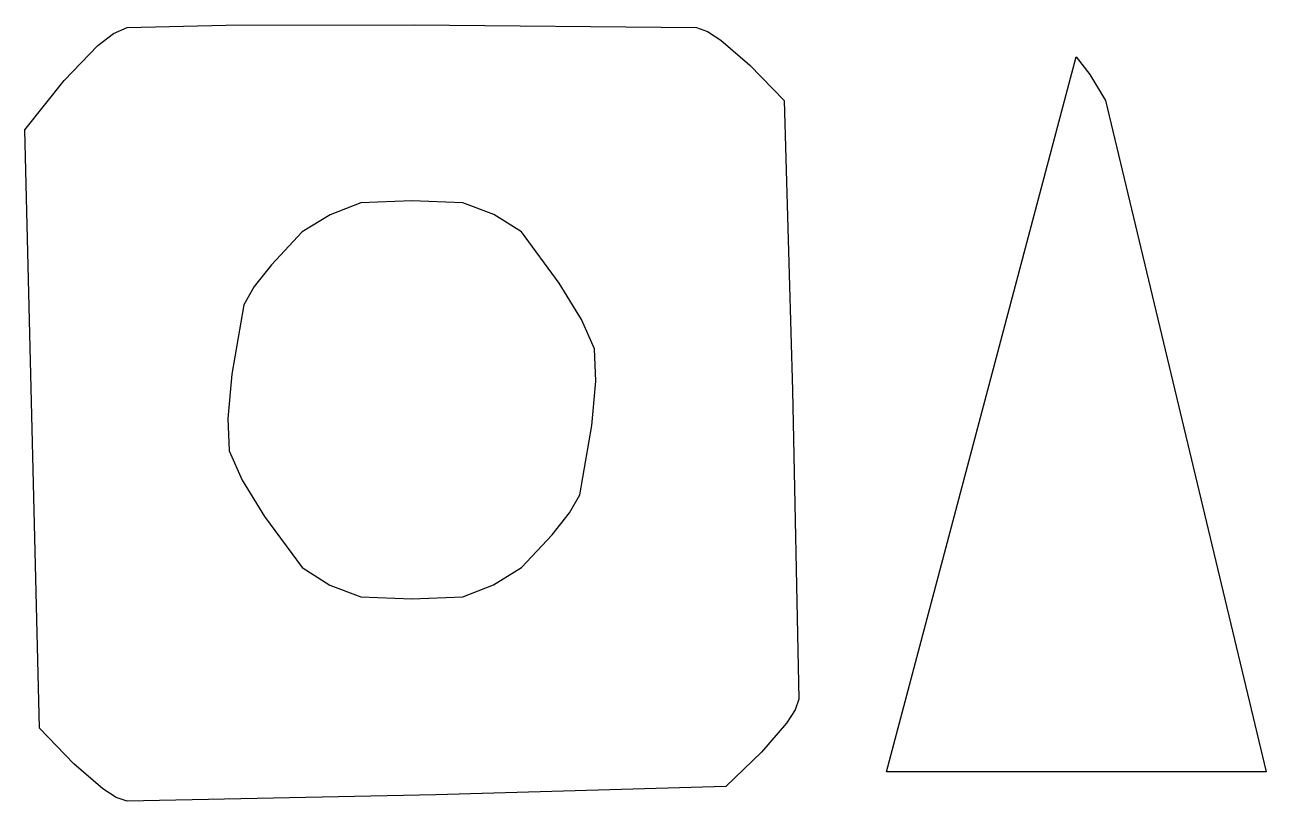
# Model space of a CAD drawing. Header units: millimetres. Extents: x 6.2 to 94.8, y 5.2 to 60.6.
import ezdxf

# ---------------------------------------------------------------- set-up
doc = ezdxf.new("R2010")
doc.units = ezdxf.units.MM
doc.layers.add('COLOR_1', color=1, linetype='CONTINUOUS', true_color=0x0a69b4)
doc.layers.add('COLOR_2', color=2, linetype='CONTINUOUS', true_color=0xdc4126)

msp = doc.modelspace()

# ---------------------------------------------------------------- linework, layer by layer
at = {"layer": 'COLOR_1', "true_color": 0x0a69b4}
for points in [[(13.54167, 60.41667), (20.58527, 60.58864), (34.02799, 60.61901), (54.16667, 60.41667), (54.94604, 60.13605), (55.89382, 59.51937), (57.95885, 57.73828), (60.41667, 55.20833), (60.99453, 34.52292), (61.45833, 12.5), (61.19087, 11.71943), (60.58037, 10.77109), (58.79714, 8.70625), (56.25, 6.25), (35.56458, 5.67214), (13.54167, 5.20833), (12.7611, 5.47579), (11.81276, 6.0863), (9.74792, 7.86953), (7.29167, 10.41667), (6.25, 53.125), (9.05482, 56.64271), (11.4562, 59.1332), (12.58445, 60.00526), (13.54167, 60.41667)], [(30.20833, 47.91667), (28.03594, 47.05938), (26.04167, 45.83333), (23.8431, 43.49792), (22.6132, 41.93099), (21.875, 40.625), (21.00456, 35.6862), (20.73315, 32.53057), (20.83333, 30.20833), (21.7485, 28.123), (23.35625, 25.53581), (26.04167, 21.875), (28.00391, 20.61654), (30.20833, 19.79167), (33.85417, 19.65417), (37.5, 19.79167), (39.6724, 20.64896), (41.66667, 21.875), (43.86523, 24.21042), (45.09513, 25.77734), (45.83333, 27.08333), (46.70378, 32.02214), (46.97518, 35.17777), (46.875, 37.5), (45.95983, 39.58534), (44.35208, 42.17253), (41.66667, 45.83333), (39.70443, 47.0918), (37.5, 47.91667), (33.85417, 48.05417), (30.20833, 47.91667)]]:
    msp.add_lwpolyline(points, close=True, dxfattribs=at)
at = {"layer": 'COLOR_2', "true_color": 0xdc4126}
msp.add_lwpolyline([(81.25, 58.33333), (82.21237, 57.07044), (83.33333, 55.20833), (94.79167, 7.29167), (67.70833, 7.29167), (81.25, 58.33333)], close=True, dxfattribs=at)

doc.saveas('drawing.dxf')
